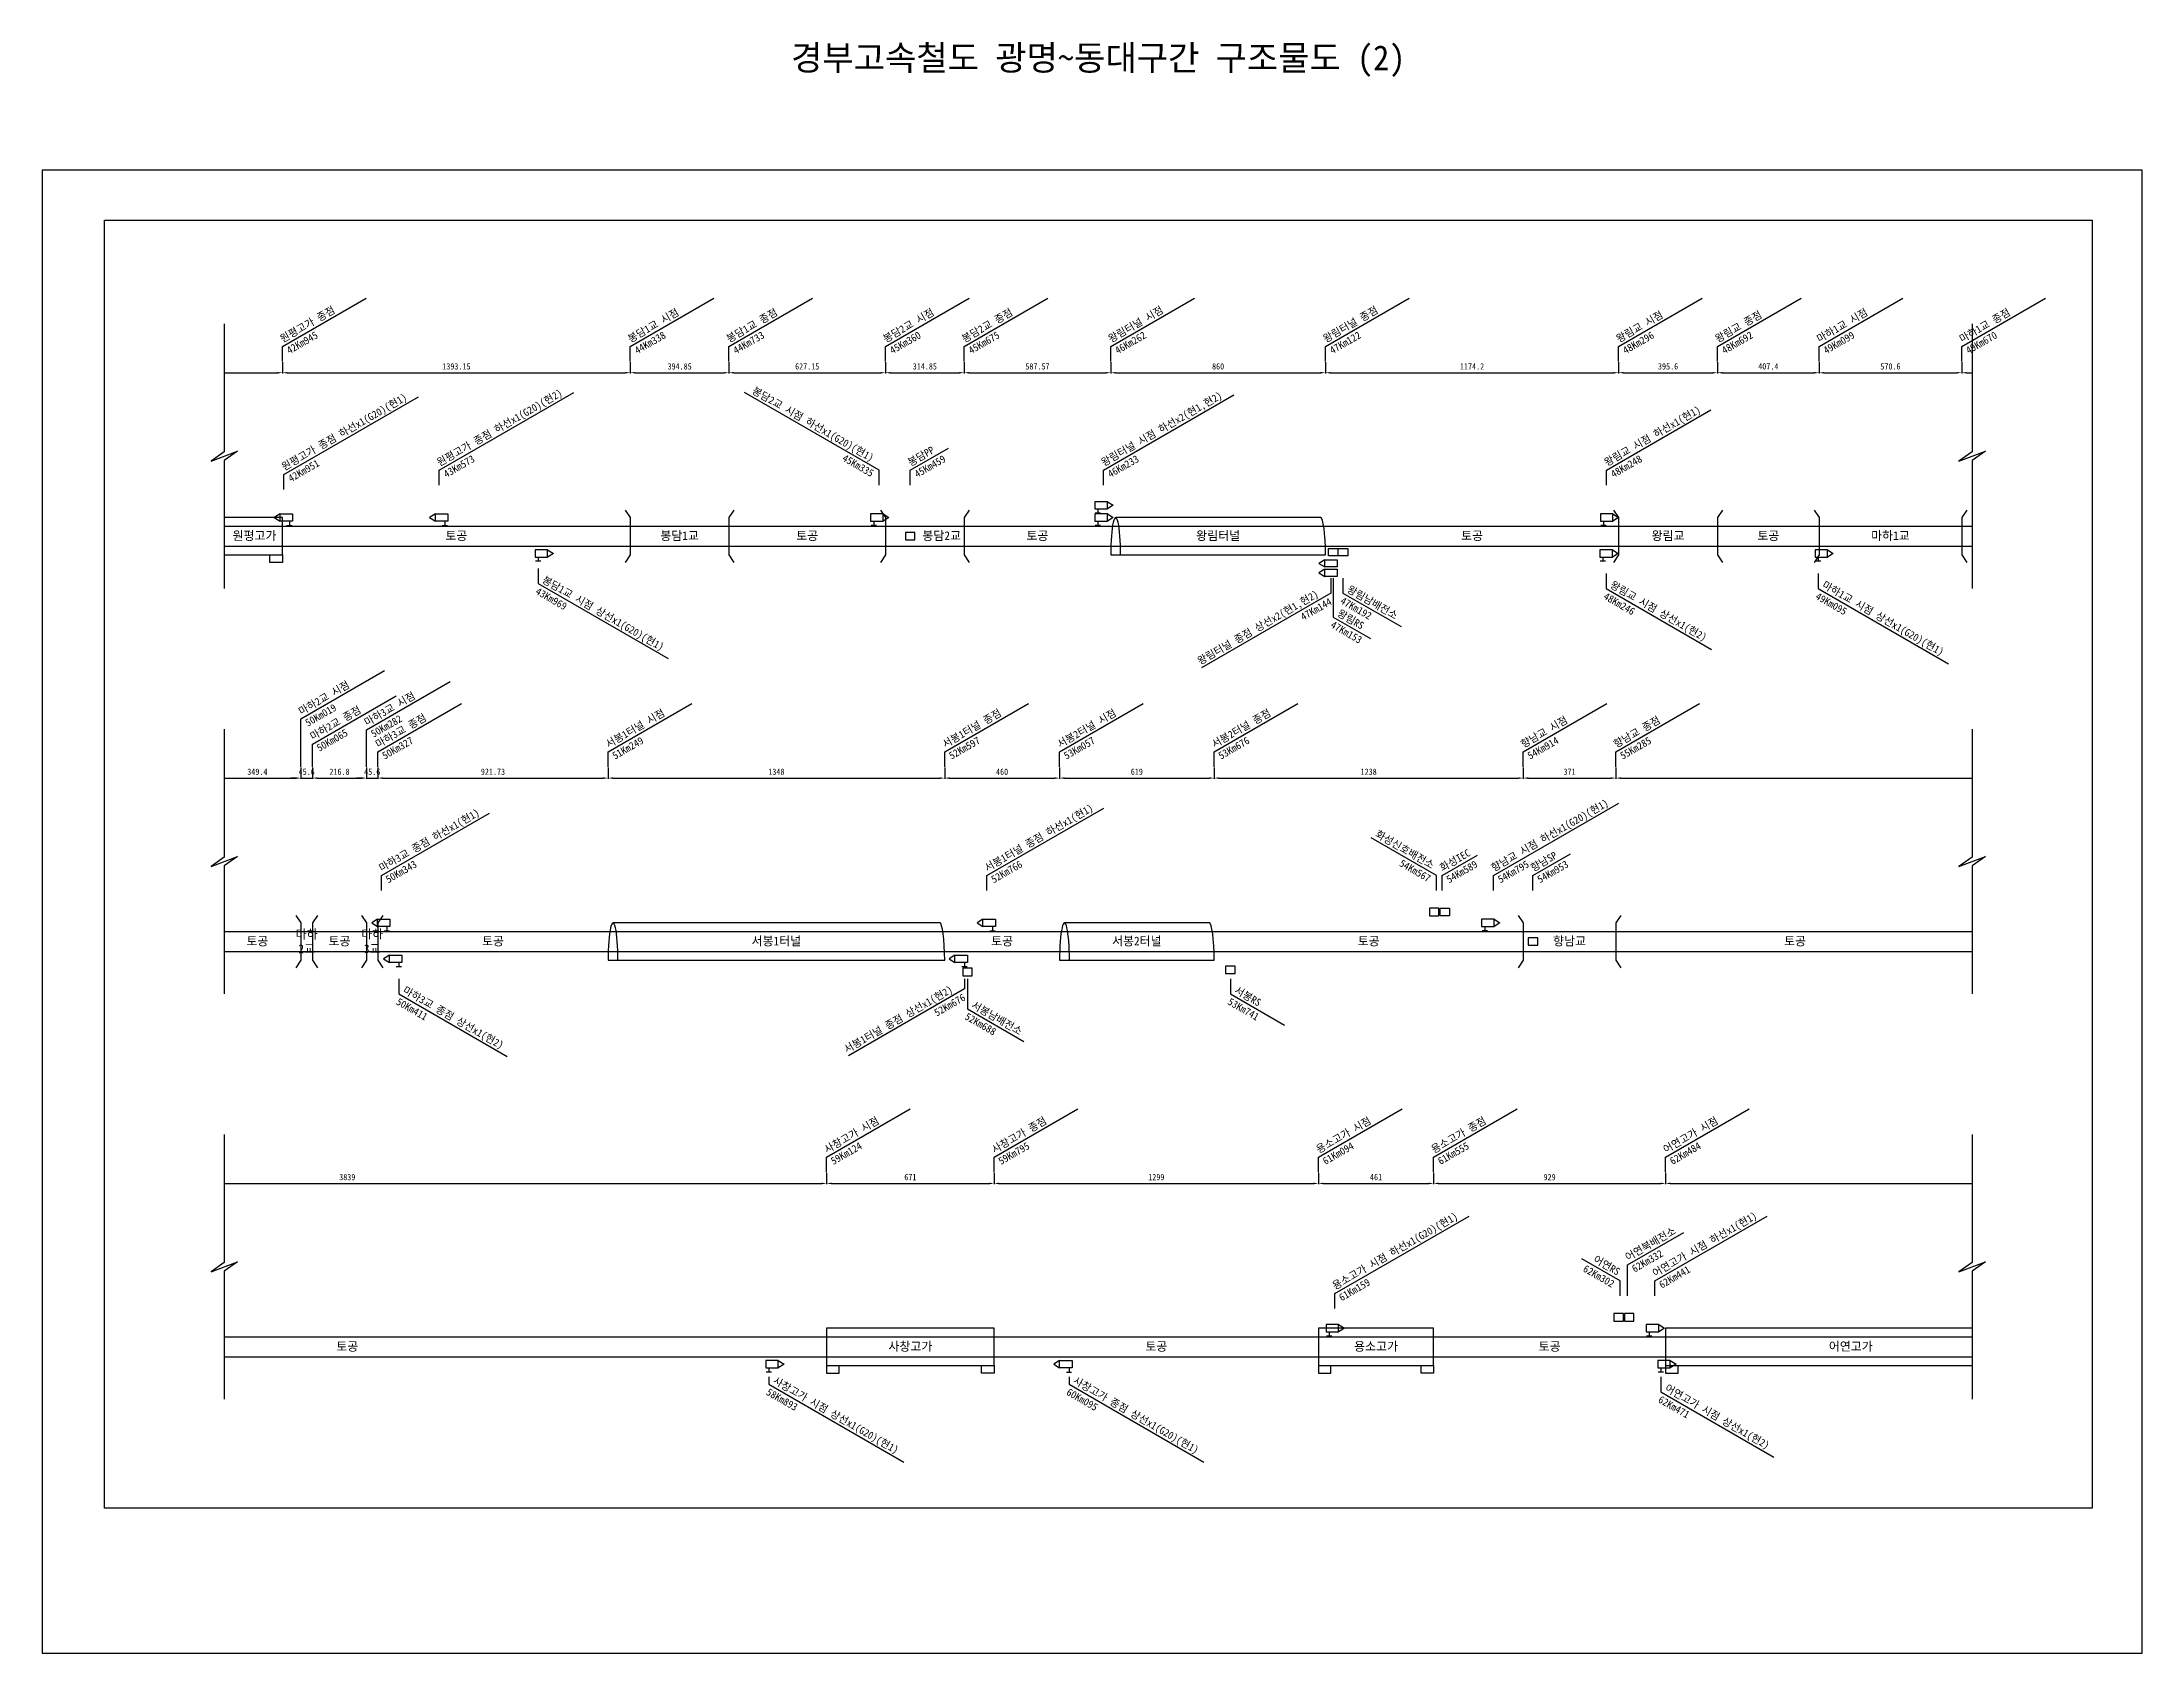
# Model space of a CAD drawing. Header units: millimetres. Extents: x 473 to 79645, y 760 to 13800.
# Drawn here: x 18760 to 19601, y 5994 to 6640 of the extents above; entities outside this region: 4.
import ezdxf
from ezdxf.enums import TextEntityAlignment as Align

# ---------------------------------------------------------------- set-up
doc = ezdxf.new("R2010")
doc.units = ezdxf.units.MM
doc.header["$LTSCALE"] = 10
doc.header["$PDMODE"] = 35
for name, color, linetype in [('TI-RAIL-GUID', 3, 'Continuous'), ('TN-LEAL', 1, 'Continuous'), ('TN-LEAT', 3, 'Continuous'), ('TT-LEAL', 1, 'Continuous'), ('TT-TEXT', 3, 'Continuous'), ('TX-PAPR', 2, 'Continuous'), ('TZ-BASE', 252, 'Continuous'), ('TZ-DIMS', 1, 'Continuous')]:
    doc.layers.add(name, color=color, linetype=linetype)
doc.styles.get("Standard").update_dxf_attribs({"font": 'GulimChe.ttf'})
doc.dimstyles.new('ISO-25', dxfattribs={"dimtxt": 2.5, "dimasz": 2, "dimexe": 0.3, "dimexo": 0.3, "dimgap": 1.25, "dimtad": 1, "dimdec": 0, "dimlunit": 6, "dimtxsty": 'Standard', "dimcen": 1, "dimdle": 0.3, "dimclrd": 1, "dimclre": 1, "dimclrt": 3, "dimaunit": 1, "dimadec": 0, "dimazin": 0, "dimtfac": 1, "dimtdec": 0, "dimtix": 1, "dimtmove": 2, "dimatfit": 3, "dimfxl": 0, "dimtvp": 2, "dimarcsym": 0})

# ---------------------------------------------------------------- blocks, each defined once
blk = doc.blocks.new('*D277')
at = {"layer": 'Defpoints', "color": 0}
for p in [(18855.85, 6511.78), (18995.15, 6511.78), (18995.15, 6507.25)]:
    blk.add_point(p, dxfattribs=at)
at = {"layer": 'TZ-DIMS', "color": 1, "lineweight": -2}
for p, q in [((18855.85, 6511.48), (18855.85, 6506.95)), ((18995.15, 6511.48), (18995.15, 6506.95)), ((18857.85, 6507.25), (18993.15, 6507.25))]:
    blk.add_line(p, q, dxfattribs=at)
at = {"layer": 'TZ-DIMS', "color": 1}
for points in [[(18857.85, 6507.58), (18857.85, 6506.92), (18855.85, 6507.25)], [(18993.15, 6507.58), (18993.15, 6506.92), (18995.15, 6507.25)]]:
    blk.add_solid(points, dxfattribs=at)
at = {"layer": 'TZ-DIMS', "color": 3, "insert": (18925.5, 6509.78), "char_height": 2.5, "attachment_point": 5}
blk.add_mtext('1393.15', dxfattribs=at)
blk = doc.blocks.new('*D278')
at = {"layer": 'Defpoints', "color": 0}
for p in [(18995.15, 6511.78), (19034.65, 6511.78), (19034.65, 6507.25)]:
    blk.add_point(p, dxfattribs=at)
at = {"layer": 'TZ-DIMS', "color": 1, "lineweight": -2}
for p, q in [((18995.15, 6511.48), (18995.15, 6506.95)), ((19034.65, 6511.48), (19034.65, 6506.95)), ((18997.15, 6507.25), (19032.65, 6507.25))]:
    blk.add_line(p, q, dxfattribs=at)
at = {"layer": 'TZ-DIMS', "color": 1}
for points in [[(18997.15, 6507.58), (18997.15, 6506.92), (18995.15, 6507.25)], [(19032.65, 6507.58), (19032.65, 6506.92), (19034.65, 6507.25)]]:
    blk.add_solid(points, dxfattribs=at)
at = {"layer": 'TZ-DIMS', "color": 3, "insert": (19014.9, 6509.78), "char_height": 2.5, "attachment_point": 5}
blk.add_mtext('394.85', dxfattribs=at)
blk = doc.blocks.new('*D279')
at = {"layer": 'Defpoints', "color": 0}
for p in [(19034.65, 6511.78), (19097.35, 6511.78), (19097.35, 6507.25)]:
    blk.add_point(p, dxfattribs=at)
at = {"layer": 'TZ-DIMS', "color": 1, "lineweight": -2}
for p, q in [((19034.65, 6511.48), (19034.65, 6506.95)), ((19097.35, 6511.48), (19097.35, 6506.95)), ((19036.65, 6507.25), (19095.35, 6507.25))]:
    blk.add_line(p, q, dxfattribs=at)
at = {"layer": 'TZ-DIMS', "color": 1}
for points in [[(19036.65, 6507.58), (19036.65, 6506.92), (19034.65, 6507.25)], [(19095.35, 6507.58), (19095.35, 6506.92), (19097.35, 6507.25)]]:
    blk.add_solid(points, dxfattribs=at)
at = {"layer": 'TZ-DIMS', "color": 3, "insert": (19066, 6509.78), "char_height": 2.5, "attachment_point": 5}
blk.add_mtext('627.15', dxfattribs=at)
blk = doc.blocks.new('*D280')
at = {"layer": 'Defpoints', "color": 0}
for p in [(19097.35, 6511.78), (19128.85, 6511.78), (19128.85, 6507.25)]:
    blk.add_point(p, dxfattribs=at)
at = {"layer": 'TZ-DIMS', "color": 1, "lineweight": -2}
for p, q in [((19097.35, 6511.48), (19097.35, 6506.95)), ((19128.85, 6511.48), (19128.85, 6506.95)), ((19099.35, 6507.25), (19126.85, 6507.25))]:
    blk.add_line(p, q, dxfattribs=at)
at = {"layer": 'TZ-DIMS', "color": 1}
for points in [[(19099.35, 6507.58), (19099.35, 6506.92), (19097.35, 6507.25)], [(19126.85, 6507.58), (19126.85, 6506.92), (19128.85, 6507.25)]]:
    blk.add_solid(points, dxfattribs=at)
at = {"layer": 'TZ-DIMS', "color": 3, "insert": (19113.1, 6509.78), "char_height": 2.5, "attachment_point": 5}
blk.add_mtext('314.85', dxfattribs=at)
blk = doc.blocks.new('*D281')
at = {"layer": 'Defpoints', "color": 0}
for p in [(19128.85, 6511.78), (19187.55, 6511.78), (19187.55, 6507.25)]:
    blk.add_point(p, dxfattribs=at)
at = {"layer": 'TZ-DIMS', "color": 1, "lineweight": -2}
for p, q in [((19128.85, 6511.48), (19128.85, 6506.95)), ((19187.55, 6511.48), (19187.55, 6506.95)), ((19130.85, 6507.25), (19185.55, 6507.25))]:
    blk.add_line(p, q, dxfattribs=at)
at = {"layer": 'TZ-DIMS', "color": 1}
for points in [[(19130.85, 6507.58), (19130.85, 6506.92), (19128.85, 6507.25)], [(19185.55, 6507.58), (19185.55, 6506.92), (19187.55, 6507.25)]]:
    blk.add_solid(points, dxfattribs=at)
at = {"layer": 'TZ-DIMS', "color": 3, "insert": (19158.2, 6509.78), "char_height": 2.5, "attachment_point": 5}
blk.add_mtext('587.57', dxfattribs=at)
blk = doc.blocks.new('*D282')
at = {"layer": 'Defpoints', "color": 0}
for p in [(19187.55, 6511.78), (19273.55, 6511.78), (19273.55, 6507.25)]:
    blk.add_point(p, dxfattribs=at)
at = {"layer": 'TZ-DIMS', "color": 1, "lineweight": -2}
for p, q in [((19187.55, 6511.48), (19187.55, 6506.95)), ((19273.55, 6511.48), (19273.55, 6506.95)), ((19189.55, 6507.25), (19271.55, 6507.25))]:
    blk.add_line(p, q, dxfattribs=at)
at = {"layer": 'TZ-DIMS', "color": 1}
for points in [[(19189.55, 6507.58), (19189.55, 6506.92), (19187.55, 6507.25)], [(19271.55, 6507.58), (19271.55, 6506.92), (19273.55, 6507.25)]]:
    blk.add_solid(points, dxfattribs=at)
at = {"layer": 'TZ-DIMS', "color": 3, "insert": (19230.55, 6509.78), "char_height": 2.5, "attachment_point": 5}
blk.add_mtext('860', dxfattribs=at)
blk = doc.blocks.new('*D283')
at = {"layer": 'Defpoints', "color": 0}
for p in [(19273.55, 6511.78), (19390.95, 6511.78), (19390.95, 6507.25)]:
    blk.add_point(p, dxfattribs=at)
at = {"layer": 'TZ-DIMS', "color": 1, "lineweight": -2}
for p, q in [((19273.55, 6511.48), (19273.55, 6506.95)), ((19390.95, 6511.48), (19390.95, 6506.95)), ((19275.55, 6507.25), (19388.95, 6507.25))]:
    blk.add_line(p, q, dxfattribs=at)
at = {"layer": 'TZ-DIMS', "color": 1}
for points in [[(19275.55, 6507.58), (19275.55, 6506.92), (19273.55, 6507.25)], [(19388.95, 6507.58), (19388.95, 6506.92), (19390.95, 6507.25)]]:
    blk.add_solid(points, dxfattribs=at)
at = {"layer": 'TZ-DIMS', "color": 3, "insert": (19332.25, 6509.78), "char_height": 2.5, "attachment_point": 5}
blk.add_mtext('1174.2', dxfattribs=at)
blk = doc.blocks.new('*D284')
at = {"layer": 'Defpoints', "color": 0}
for p in [(19390.95, 6511.78), (19430.55, 6511.78), (19430.55, 6507.25)]:
    blk.add_point(p, dxfattribs=at)
at = {"layer": 'TZ-DIMS', "color": 1, "lineweight": -2}
for p, q in [((19390.95, 6511.48), (19390.95, 6506.95)), ((19430.55, 6511.48), (19430.55, 6506.95)), ((19392.95, 6507.25), (19428.55, 6507.25))]:
    blk.add_line(p, q, dxfattribs=at)
at = {"layer": 'TZ-DIMS', "color": 1}
for points in [[(19392.95, 6507.58), (19392.95, 6506.92), (19390.95, 6507.25)], [(19428.55, 6507.58), (19428.55, 6506.92), (19430.55, 6507.25)]]:
    blk.add_solid(points, dxfattribs=at)
at = {"layer": 'TZ-DIMS', "color": 3, "insert": (19410.75, 6509.78), "char_height": 2.5, "attachment_point": 5}
blk.add_mtext('395.6', dxfattribs=at)
blk = doc.blocks.new('*D285')
at = {"layer": 'Defpoints', "color": 0}
for p in [(19430.55, 6511.78), (19471.25, 6511.78), (19471.25, 6507.25)]:
    blk.add_point(p, dxfattribs=at)
at = {"layer": 'TZ-DIMS', "color": 1, "lineweight": -2}
for p, q in [((19430.55, 6511.48), (19430.55, 6506.95)), ((19471.25, 6511.48), (19471.25, 6506.95)), ((19432.55, 6507.25), (19469.25, 6507.25))]:
    blk.add_line(p, q, dxfattribs=at)
at = {"layer": 'TZ-DIMS', "color": 1}
for points in [[(19432.55, 6507.58), (19432.55, 6506.92), (19430.55, 6507.25)], [(19469.25, 6507.58), (19469.25, 6506.92), (19471.25, 6507.25)]]:
    blk.add_solid(points, dxfattribs=at)
at = {"layer": 'TZ-DIMS', "color": 3, "insert": (19450.9, 6509.78), "char_height": 2.5, "attachment_point": 5}
blk.add_mtext('407.4', dxfattribs=at)
blk = doc.blocks.new('*D286')
at = {"layer": 'Defpoints', "color": 0}
for p in [(19471.25, 6511.78), (19528.35, 6511.78), (19528.35, 6507.25)]:
    blk.add_point(p, dxfattribs=at)
at = {"layer": 'TZ-DIMS', "color": 1, "lineweight": -2}
for p, q in [((19471.25, 6511.48), (19471.25, 6506.95)), ((19528.35, 6511.48), (19528.35, 6506.95)), ((19473.25, 6507.25), (19526.35, 6507.25))]:
    blk.add_line(p, q, dxfattribs=at)
at = {"layer": 'TZ-DIMS', "color": 1}
for points in [[(19473.25, 6507.58), (19473.25, 6506.92), (19471.25, 6507.25)], [(19526.35, 6507.58), (19526.35, 6506.92), (19528.35, 6507.25)]]:
    blk.add_solid(points, dxfattribs=at)
at = {"layer": 'TZ-DIMS', "color": 3, "insert": (19499.8, 6509.78), "char_height": 2.5, "attachment_point": 5}
blk.add_mtext('570.6', dxfattribs=at)
blk = doc.blocks.new('*D287')
at = {"layer": 'Defpoints', "color": 0}
for p in [(18863.25, 6349.39), (18867.85, 6349.39), (18867.85, 6344.86)]:
    blk.add_point(p, dxfattribs=at)
at = {"layer": 'TZ-DIMS', "color": 1, "lineweight": -2}
for p, q in [((18861.25, 6344.86), (18859.25, 6344.86)), ((18863.25, 6349.09), (18863.25, 6344.56)), ((18863.25, 6344.86), (18867.85, 6344.86)), ((18867.85, 6349.09), (18867.85, 6344.56)), ((18869.85, 6344.86), (18871.85, 6344.86))]:
    blk.add_line(p, q, dxfattribs=at)
at = {"layer": 'TZ-DIMS', "color": 1}
for points in [[(18861.25, 6345.2), (18861.25, 6344.53), (18863.25, 6344.86)], [(18869.85, 6345.2), (18869.85, 6344.53), (18867.85, 6344.86)]]:
    blk.add_solid(points, dxfattribs=at)
at = {"layer": 'TZ-DIMS', "color": 3, "insert": (18865.55, 6347.39), "char_height": 2.5, "attachment_point": 5}
blk.add_mtext('45.6', dxfattribs=at)
blk = doc.blocks.new('*D288')
at = {"layer": 'Defpoints', "color": 0}
for p in [(18889.55, 6349.39), (18894.05, 6349.39), (18894.05, 6344.86)]:
    blk.add_point(p, dxfattribs=at)
at = {"layer": 'TZ-DIMS', "color": 1, "lineweight": -2}
for p, q in [((18887.55, 6344.86), (18885.55, 6344.86)), ((18889.55, 6349.09), (18889.55, 6344.56)), ((18889.55, 6344.86), (18894.05, 6344.86)), ((18894.05, 6349.09), (18894.05, 6344.56)), ((18896.05, 6344.86), (18898.05, 6344.86))]:
    blk.add_line(p, q, dxfattribs=at)
at = {"layer": 'TZ-DIMS', "color": 1}
for points in [[(18887.55, 6345.2), (18887.55, 6344.53), (18889.55, 6344.86)], [(18896.05, 6345.2), (18896.05, 6344.53), (18894.05, 6344.86)]]:
    blk.add_solid(points, dxfattribs=at)
at = {"layer": 'TZ-DIMS', "color": 3, "insert": (18891.8, 6347.39), "char_height": 2.5, "attachment_point": 5}
blk.add_mtext('45.6', dxfattribs=at)
blk = doc.blocks.new('*D289')
at = {"layer": 'Defpoints', "color": 0}
for p in [(18867.85, 6349.39), (18889.55, 6349.39), (18889.55, 6344.86)]:
    blk.add_point(p, dxfattribs=at)
at = {"layer": 'TZ-DIMS', "color": 1, "lineweight": -2}
for p, q in [((18867.85, 6349.09), (18867.85, 6344.56)), ((18869.85, 6344.86), (18887.55, 6344.86)), ((18889.55, 6349.09), (18889.55, 6344.56))]:
    blk.add_line(p, q, dxfattribs=at)
at = {"layer": 'TZ-DIMS', "color": 1}
for points in [[(18869.85, 6345.2), (18869.85, 6344.53), (18867.85, 6344.86)], [(18887.55, 6345.2), (18887.55, 6344.53), (18889.55, 6344.86)]]:
    blk.add_solid(points, dxfattribs=at)
at = {"layer": 'TZ-DIMS', "color": 3, "insert": (18878.7, 6347.4), "char_height": 2.5, "attachment_point": 5}
blk.add_mtext('216.8', dxfattribs=at)
blk = doc.blocks.new('*D290')
at = {"layer": 'Defpoints', "color": 0}
for p in [(18894.05, 6349.39), (18986.25, 6349.39), (18986.25, 6344.86)]:
    blk.add_point(p, dxfattribs=at)
at = {"layer": 'TZ-DIMS', "color": 1, "lineweight": -2}
for p, q in [((18894.05, 6349.09), (18894.05, 6344.56)), ((18896.05, 6344.86), (18984.25, 6344.86)), ((18986.25, 6349.09), (18986.25, 6344.56))]:
    blk.add_line(p, q, dxfattribs=at)
at = {"layer": 'TZ-DIMS', "color": 1}
for points in [[(18896.05, 6345.2), (18896.05, 6344.53), (18894.05, 6344.86)], [(18984.25, 6345.2), (18984.25, 6344.53), (18986.25, 6344.86)]]:
    blk.add_solid(points, dxfattribs=at)
at = {"layer": 'TZ-DIMS', "color": 3, "insert": (18940.15, 6347.4), "char_height": 2.5, "attachment_point": 5}
blk.add_mtext('921.73', dxfattribs=at)
blk = doc.blocks.new('*D291')
at = {"layer": 'Defpoints', "color": 0}
for p in [(18986.25, 6349.39), (19121.05, 6349.39), (19121.05, 6344.86)]:
    blk.add_point(p, dxfattribs=at)
at = {"layer": 'TZ-DIMS', "color": 1, "lineweight": -2}
for p, q in [((18986.25, 6349.09), (18986.25, 6344.56)), ((18988.25, 6344.86), (19119.05, 6344.86)), ((19121.05, 6349.09), (19121.05, 6344.56))]:
    blk.add_line(p, q, dxfattribs=at)
at = {"layer": 'TZ-DIMS', "color": 1}
for points in [[(18988.25, 6345.2), (18988.25, 6344.53), (18986.25, 6344.86)], [(19119.05, 6345.2), (19119.05, 6344.53), (19121.05, 6344.86)]]:
    blk.add_solid(points, dxfattribs=at)
at = {"layer": 'TZ-DIMS', "color": 3, "insert": (19053.65, 6347.4), "char_height": 2.5, "attachment_point": 5}
blk.add_mtext('1348', dxfattribs=at)
blk = doc.blocks.new('*D292')
at = {"layer": 'Defpoints', "color": 0}
for p in [(19121.05, 6349.39), (19167.05, 6349.39), (19167.05, 6344.86)]:
    blk.add_point(p, dxfattribs=at)
at = {"layer": 'TZ-DIMS', "color": 1, "lineweight": -2}
for p, q in [((19121.05, 6349.09), (19121.05, 6344.56)), ((19123.05, 6344.86), (19165.05, 6344.86)), ((19167.05, 6349.09), (19167.05, 6344.56))]:
    blk.add_line(p, q, dxfattribs=at)
at = {"layer": 'TZ-DIMS', "color": 1}
for points in [[(19123.05, 6345.2), (19123.05, 6344.53), (19121.05, 6344.86)], [(19165.05, 6345.2), (19165.05, 6344.53), (19167.05, 6344.86)]]:
    blk.add_solid(points, dxfattribs=at)
at = {"layer": 'TZ-DIMS', "color": 3, "insert": (19144.05, 6347.39), "char_height": 2.5, "attachment_point": 5}
blk.add_mtext('460', dxfattribs=at)
blk = doc.blocks.new('*D293')
at = {"layer": 'Defpoints', "color": 0}
for p in [(19167.05, 6349.39), (19228.95, 6349.39), (19228.95, 6344.86)]:
    blk.add_point(p, dxfattribs=at)
at = {"layer": 'TZ-DIMS', "color": 1, "lineweight": -2}
for p, q in [((19167.05, 6349.09), (19167.05, 6344.56)), ((19169.05, 6344.86), (19226.95, 6344.86)), ((19228.95, 6349.09), (19228.95, 6344.56))]:
    blk.add_line(p, q, dxfattribs=at)
at = {"layer": 'TZ-DIMS', "color": 1}
for points in [[(19169.05, 6345.2), (19169.05, 6344.53), (19167.05, 6344.86)], [(19226.95, 6345.2), (19226.95, 6344.53), (19228.95, 6344.86)]]:
    blk.add_solid(points, dxfattribs=at)
at = {"layer": 'TZ-DIMS', "color": 3, "insert": (19198, 6347.4), "char_height": 2.5, "attachment_point": 5}
blk.add_mtext('619', dxfattribs=at)
blk = doc.blocks.new('*D294')
at = {"layer": 'Defpoints', "color": 0}
for p in [(19228.95, 6349.39), (19352.75, 6349.39), (19352.75, 6344.86)]:
    blk.add_point(p, dxfattribs=at)
at = {"layer": 'TZ-DIMS', "color": 1, "lineweight": -2}
for p, q in [((19228.95, 6349.09), (19228.95, 6344.56)), ((19230.95, 6344.86), (19350.75, 6344.86)), ((19352.75, 6349.09), (19352.75, 6344.56))]:
    blk.add_line(p, q, dxfattribs=at)
at = {"layer": 'TZ-DIMS', "color": 1}
for points in [[(19230.95, 6345.2), (19230.95, 6344.53), (19228.95, 6344.86)], [(19350.75, 6345.2), (19350.75, 6344.53), (19352.75, 6344.86)]]:
    blk.add_solid(points, dxfattribs=at)
at = {"layer": 'TZ-DIMS', "color": 3, "insert": (19290.85, 6347.4), "char_height": 2.5, "attachment_point": 5}
blk.add_mtext('1238', dxfattribs=at)
blk = doc.blocks.new('*D295')
at = {"layer": 'Defpoints', "color": 0}
for p in [(19352.75, 6349.39), (19389.85, 6349.39), (19389.85, 6344.86)]:
    blk.add_point(p, dxfattribs=at)
at = {"layer": 'TZ-DIMS', "color": 1, "lineweight": -2}
for p, q in [((19352.75, 6349.09), (19352.75, 6344.56)), ((19354.75, 6344.86), (19387.85, 6344.86)), ((19389.85, 6349.09), (19389.85, 6344.56))]:
    blk.add_line(p, q, dxfattribs=at)
at = {"layer": 'TZ-DIMS', "color": 1}
for points in [[(19354.75, 6345.2), (19354.75, 6344.53), (19352.75, 6344.86)], [(19387.85, 6345.2), (19387.85, 6344.53), (19389.85, 6344.86)]]:
    blk.add_solid(points, dxfattribs=at)
at = {"layer": 'TZ-DIMS', "color": 3, "insert": (19371.3, 6347.4), "char_height": 2.5, "attachment_point": 5}
blk.add_mtext('371', dxfattribs=at)
blk = doc.blocks.new('*D296')
at = {"layer": 'Defpoints', "color": 0}
for p in [(19073.75, 6187), (19140.85, 6187), (19140.85, 6182.47)]:
    blk.add_point(p, dxfattribs=at)
at = {"layer": 'TZ-DIMS', "color": 1, "lineweight": -2}
for p, q in [((19073.75, 6186.7), (19073.75, 6182.17)), ((19075.75, 6182.47), (19138.85, 6182.47)), ((19140.85, 6186.7), (19140.85, 6182.17))]:
    blk.add_line(p, q, dxfattribs=at)
at = {"layer": 'TZ-DIMS', "color": 1}
for points in [[(19075.75, 6182.81), (19075.75, 6182.14), (19073.75, 6182.47)], [(19138.85, 6182.81), (19138.85, 6182.14), (19140.85, 6182.47)]]:
    blk.add_solid(points, dxfattribs=at)
at = {"layer": 'TZ-DIMS', "color": 3, "insert": (19107.3, 6185.01), "char_height": 2.5, "attachment_point": 5}
blk.add_mtext('671', dxfattribs=at)
blk = doc.blocks.new('*D297')
at = {"layer": 'Defpoints', "color": 0}
for p in [(19140.85, 6187), (19270.75, 6187), (19270.75, 6182.47)]:
    blk.add_point(p, dxfattribs=at)
at = {"layer": 'TZ-DIMS', "color": 1, "lineweight": -2}
for p, q in [((19140.85, 6186.7), (19140.85, 6182.17)), ((19142.85, 6182.47), (19268.75, 6182.47)), ((19270.75, 6186.7), (19270.75, 6182.17))]:
    blk.add_line(p, q, dxfattribs=at)
at = {"layer": 'TZ-DIMS', "color": 1}
for points in [[(19142.85, 6182.81), (19142.85, 6182.14), (19140.85, 6182.47)], [(19268.75, 6182.81), (19268.75, 6182.14), (19270.75, 6182.47)]]:
    blk.add_solid(points, dxfattribs=at)
at = {"layer": 'TZ-DIMS', "color": 3, "insert": (19205.8, 6185.01), "char_height": 2.5, "attachment_point": 5}
blk.add_mtext('1299', dxfattribs=at)
blk = doc.blocks.new('*D298')
at = {"layer": 'Defpoints', "color": 0}
for p in [(19270.75, 6187), (19316.85, 6187), (19316.85, 6182.47)]:
    blk.add_point(p, dxfattribs=at)
at = {"layer": 'TZ-DIMS', "color": 1, "lineweight": -2}
for p, q in [((19270.75, 6186.7), (19270.75, 6182.17)), ((19272.75, 6182.47), (19314.85, 6182.47)), ((19316.85, 6186.7), (19316.85, 6182.17))]:
    blk.add_line(p, q, dxfattribs=at)
at = {"layer": 'TZ-DIMS', "color": 1}
for points in [[(19272.75, 6182.81), (19272.75, 6182.14), (19270.75, 6182.47)], [(19314.85, 6182.81), (19314.85, 6182.14), (19316.85, 6182.47)]]:
    blk.add_solid(points, dxfattribs=at)
at = {"layer": 'TZ-DIMS', "color": 3, "insert": (19293.8, 6185.01), "char_height": 2.5, "attachment_point": 5}
blk.add_mtext('461', dxfattribs=at)
blk = doc.blocks.new('*D299')
at = {"layer": 'Defpoints', "color": 0}
for p in [(19316.85, 6187), (19409.75, 6187), (19409.75, 6182.47)]:
    blk.add_point(p, dxfattribs=at)
at = {"layer": 'TZ-DIMS', "color": 1, "lineweight": -2}
for p, q in [((19316.85, 6186.7), (19316.85, 6182.17)), ((19318.85, 6182.47), (19407.75, 6182.47)), ((19409.75, 6186.7), (19409.75, 6182.17))]:
    blk.add_line(p, q, dxfattribs=at)
at = {"layer": 'TZ-DIMS', "color": 1}
for points in [[(19318.85, 6182.81), (19318.85, 6182.14), (19316.85, 6182.47)], [(19407.75, 6182.81), (19407.75, 6182.14), (19409.75, 6182.47)]]:
    blk.add_solid(points, dxfattribs=at)
at = {"layer": 'TZ-DIMS', "color": 3, "insert": (19363.3, 6185), "char_height": 2.5, "attachment_point": 5}
blk.add_mtext('929', dxfattribs=at)

msp = doc.modelspace()

# ---------------------------------------------------------------- linework, layer by layer
at = {"layer": 'TI-RAIL-GUID', "flags": 128}
for points in [[(18854.89, 6450.69), (18852.58, 6449.26), (18854.89, 6447.84)], [(18917.09, 6450.69), (18914.78, 6449.26), (18917.09, 6447.84)], [(19096.4, 6450.69), (19098.71, 6449.26), (19096.4, 6447.84)], [(19186.2, 6455.56), (19188.51, 6454.14), (19186.2, 6452.72)], [(19186.2, 6450.69), (19188.51, 6449.26), (19186.2, 6447.84)], [(19388.65, 6450.69), (19390.96, 6449.26), (19388.65, 6447.84)], [(19105.35, 6440.28), (19109.14, 6440.28), (19109.14, 6443.28), (19105.35, 6443.28), (19105.35, 6440.28)], [(18962.02, 6436.28), (18964.33, 6434.86), (18962.02, 6433.43)], [(19274.75, 6436.86), (19278.54, 6436.86), (19278.54, 6433.86), (19274.75, 6433.86), (19274.75, 6436.86)], [(19278.65, 6436.86), (19282.44, 6436.86), (19282.44, 6433.86), (19278.65, 6433.86), (19278.65, 6436.86)], [(19388.45, 6436.28), (19390.76, 6434.86), (19388.45, 6433.43)], [(19474.62, 6436.28), (19476.93, 6434.86), (19474.62, 6433.43)], [(19273.24, 6432.3), (19270.93, 6430.88), (19273.24, 6429.46)], [(19273.24, 6428.53), (19270.93, 6427.11), (19273.24, 6425.68)], [(19315.18, 6289.73), (19318.98, 6289.73), (19318.98, 6292.73), (19315.18, 6292.73), (19315.18, 6289.73)], [(19323.21, 6289.73), (19319.42, 6289.73), (19319.42, 6292.73), (19323.21, 6292.73), (19323.21, 6289.73)], [(18893.89, 6288.3), (18891.58, 6286.88), (18893.89, 6285.45)], [(19136.39, 6288.3), (19134.08, 6286.88), (19136.39, 6285.45)], [(19341.1, 6288.3), (19343.41, 6286.88), (19341.1, 6285.45)], [(18898.67, 6273.89), (18896.36, 6272.47), (18898.67, 6271.05)], [(19125.17, 6273.89), (19122.86, 6272.47), (19125.17, 6271.05)], [(19354.75, 6277.89), (19358.54, 6277.89), (19358.54, 6280.89), (19354.75, 6280.89), (19354.75, 6277.89)], [(19128.29, 6265.7), (19132.08, 6265.7), (19132.08, 6268.7), (19128.29, 6268.7), (19128.29, 6265.7)], [(19233.55, 6266.57), (19237.34, 6266.57), (19237.34, 6269.57), (19233.55, 6269.57), (19233.55, 6266.57)], [(19278.8, 6125.91), (19281.11, 6124.49), (19278.8, 6123.07)], [(19389.08, 6127.35), (19392.87, 6127.35), (19392.87, 6130.35), (19389.08, 6130.35), (19389.08, 6127.35)], [(19393.25, 6127.35), (19397.05, 6127.35), (19397.05, 6130.35), (19393.25, 6130.35), (19393.25, 6127.35)], [(19407, 6125.91), (19409.31, 6124.49), (19407, 6123.07)], [(19054.42, 6111.51), (19056.73, 6110.08), (19054.42, 6108.66)], [(19167.07, 6111.51), (19164.76, 6110.08), (19167.07, 6108.66)], [(19411.62, 6111.51), (19413.93, 6110.08), (19411.62, 6108.66)]]:
    msp.add_lwpolyline(points, dxfattribs=at)
for points in [[(18854.89, 6450.69), (18859.9, 6450.69), (18859.9, 6447.84), (18854.89, 6447.84)], [(18917.09, 6450.69), (18922.1, 6450.69), (18922.1, 6447.84), (18917.09, 6447.84)], [(19096.4, 6450.69), (19091.39, 6450.69), (19091.39, 6447.84), (19096.4, 6447.84)], [(19186.2, 6455.56), (19181.19, 6455.56), (19181.19, 6452.72), (19186.2, 6452.72)], [(19186.2, 6450.69), (19181.19, 6450.69), (19181.19, 6447.84), (19186.2, 6447.84)], [(19388.65, 6450.69), (19383.64, 6450.69), (19383.64, 6447.84), (19388.65, 6447.84)], [(18962.02, 6436.28), (18957.01, 6436.28), (18957.01, 6433.43), (18962.02, 6433.43)], [(19388.45, 6436.28), (19383.44, 6436.28), (19383.44, 6433.43), (19388.45, 6433.43)], [(19474.62, 6436.28), (19469.61, 6436.28), (19469.61, 6433.43), (19474.62, 6433.43)], [(19273.24, 6432.3), (19278.25, 6432.3), (19278.25, 6429.46), (19273.24, 6429.46)], [(19273.24, 6428.53), (19278.25, 6428.53), (19278.25, 6425.68), (19273.24, 6425.68)], [(18893.89, 6288.3), (18898.9, 6288.3), (18898.9, 6285.45), (18893.89, 6285.45)], [(19136.39, 6288.3), (19141.4, 6288.3), (19141.4, 6285.45), (19136.39, 6285.45)], [(19341.1, 6288.3), (19336.09, 6288.3), (19336.09, 6285.45), (19341.1, 6285.45)], [(18898.67, 6273.89), (18903.68, 6273.89), (18903.68, 6271.05), (18898.67, 6271.05)], [(19125.17, 6273.89), (19130.18, 6273.89), (19130.18, 6271.05), (19125.17, 6271.05)], [(19278.8, 6125.91), (19273.79, 6125.91), (19273.79, 6123.07), (19278.8, 6123.07)], [(19407, 6125.91), (19401.99, 6125.91), (19401.99, 6123.07), (19407, 6123.07)], [(19054.42, 6111.51), (19049.41, 6111.51), (19049.41, 6108.66), (19054.42, 6108.66)], [(19167.07, 6111.51), (19172.08, 6111.51), (19172.08, 6108.66), (19167.07, 6108.66)], [(19411.62, 6111.51), (19406.61, 6111.51), (19406.61, 6108.66), (19411.62, 6108.66)]]:
    msp.add_lwpolyline(points, close=True, dxfattribs=at)
at = {"layer": 'TN-LEAL'}
for points in [[(79619.58, 13778.8), (79619.58, 13784.8), (79645.31, 13799.65)], [(18855.85, 6511.78), (18855.85, 6517.78), (18889.36, 6537.12)], [(18995.15, 6511.78), (18995.15, 6517.78), (19028.66, 6537.12)], [(19034.65, 6511.78), (19034.65, 6517.78), (19068.16, 6537.12)], [(19097.35, 6511.78), (19097.35, 6517.78), (19130.86, 6537.12)], [(19128.85, 6511.78), (19128.85, 6517.78), (19162.36, 6537.12)], [(19187.55, 6511.78), (19187.55, 6517.78), (19221.06, 6537.12)], [(19273.55, 6511.78), (19273.55, 6517.78), (19307.06, 6537.12)], [(19390.95, 6511.78), (19390.95, 6517.78), (19424.46, 6537.12)], [(19430.55, 6511.78), (19430.55, 6517.78), (19464.06, 6537.12)], [(19471.25, 6511.78), (19471.25, 6517.78), (19504.76, 6537.12)], [(19528.35, 6511.78), (19528.35, 6517.78), (19561.86, 6537.12)], [(18856.45, 6460.48), (18856.45, 6466.48), (18910.38, 6497.62)], [(18918.65, 6462.23), (18918.65, 6468.23), (18972.58, 6499.37)], [(19094.85, 6462.23), (19094.85, 6468.23), (19040.91, 6499.37)], [(19184.65, 6462.23), (19184.65, 6468.23), (19236.88, 6498.38)], [(19386.15, 6462.23), (19386.15, 6468.23), (19427.9, 6492.33)], [(19107.25, 6462.23), (19107.25, 6468.23), (19122.55, 6477.07)], [(18958.25, 6428.78), (18958.25, 6422.78), (19010.3, 6392.73)], [(19385.95, 6426.78), (19385.95, 6420.78), (19428.1, 6396.44)], [(19470.85, 6426.78), (19470.85, 6420.78), (19523.06, 6390.63)], [(19275.75, 6425), (19275.75, 6419), (19223.9, 6389.07)], [(19276.65, 6425), (19276.65, 6409.38), (19291.54, 6400.79)], [(19280.55, 6425), (19280.55, 6419), (19303.86, 6405.54)], [(18863.25, 6349.39), (18863.25, 6368.57), (18896.76, 6387.91)], [(18889.55, 6349.39), (18889.55, 6364.15), (18923.06, 6383.5)], [(18867.85, 6349.39), (18867.85, 6358.51), (18901.36, 6377.85)], [(18894.05, 6349.39), (18894.05, 6355.39), (18927.56, 6374.74)], [(18986.25, 6349.39), (18986.25, 6355.39), (19019.76, 6374.74)], [(19121.05, 6349.39), (19121.05, 6355.39), (19154.56, 6374.74)], [(19167.05, 6349.39), (19167.05, 6355.39), (19200.56, 6374.74)], [(19228.95, 6349.39), (19228.95, 6355.39), (19262.46, 6374.74)], [(19352.75, 6349.39), (19352.75, 6355.39), (19386.26, 6374.74)], [(19389.85, 6349.39), (19389.85, 6355.39), (19423.36, 6374.74)], [(19137.95, 6299.84), (19137.95, 6305.84), (19184.72, 6332.85)], [(19340.85, 6299.84), (19340.85, 6305.84), (19391.06, 6334.83)], [(18895.45, 6299.84), (18895.45, 6305.84), (18938.78, 6330.86)], [(19318.05, 6299.84), (19318.05, 6305.84), (19291.9, 6320.94)], [(19320.25, 6299.84), (19320.25, 6305.84), (19334.38, 6314)], [(19356.65, 6299.84), (19356.65, 6305.84), (19371.63, 6314.49)], [(18902.45, 6264.39), (18902.45, 6258.39), (18945.82, 6233.35)], [(19128.95, 6264.39), (19128.95, 6260.42), (19082.55, 6233.63)], [(19130.15, 6264.39), (19130.15, 6252.45), (19152.74, 6239.4)], [(19235.45, 6264.39), (19235.45, 6258.39), (19257.1, 6245.89)], [(19073.75, 6187), (19073.75, 6193), (19107.26, 6212.35)], [(19140.85, 6187), (19140.85, 6193), (19174.36, 6212.35)], [(19270.75, 6187), (19270.75, 6193), (19304.26, 6212.35)], [(19316.85, 6187), (19316.85, 6193), (19350.36, 6212.35)], [(19409.75, 6187), (19409.75, 6193), (19443.26, 6212.35)], [(19277.25, 6132.36), (19277.25, 6138.36), (19331.03, 6169.42)], [(19405.45, 6137.46), (19405.45, 6143.46), (19450.44, 6169.43)], [(19394.55, 6137.46), (19394.55, 6149.88), (19417.03, 6162.87)], [(19391.55, 6137.46), (19391.55, 6143.46), (19376.25, 6152.29)], [(19050.65, 6105), (19050.65, 6102), (19104.7, 6070.8)], [(19170.85, 6105), (19170.85, 6102), (19224.9, 6070.8)], [(19407.85, 6105), (19407.85, 6099), (19453.11, 6072.87)]]:
    msp.add_lwpolyline(points, dxfattribs=at)
at = {"layer": 'TT-LEAL', "flags": 128}
for points in [[(18832.55, 6526.79), (18832.55, 6475.54), (18827.24, 6471.81), (18837.85, 6475.81), (18832.55, 6472.08), (18832.55, 6420.83)], [(19532.55, 6526.79), (19532.55, 6475.54), (19527.24, 6471.81), (19537.85, 6475.81), (19532.55, 6472.08), (19532.55, 6420.83)], [(18832.55, 6364.4), (18832.55, 6313.15), (18827.24, 6309.42), (18837.85, 6313.42), (18832.55, 6309.69), (18832.55, 6258.44)], [(19532.55, 6364.4), (19532.55, 6313.15), (19527.24, 6309.42), (19537.85, 6313.42), (19532.55, 6309.69), (19532.55, 6258.44)], [(18832.55, 6202.02), (18832.55, 6150.77), (18827.24, 6147.04), (18837.85, 6151.04), (18832.55, 6147.3), (18832.55, 6096.05)], [(19532.55, 6202.02), (19532.55, 6150.77), (19527.24, 6147.04), (19537.85, 6151.04), (19532.55, 6147.3), (19532.55, 6096.05)]]:
    msp.add_lwpolyline(points, dxfattribs=at)
at = {"layer": 'TT-TEXT', "flags": 128}
for points in [[(19183.48, 6450.99), (19181.37, 6450.99)], [(19182.43, 6452.72), (19182.43, 6450.99)], [(18857.61, 6446.11), (18859.72, 6446.11)], [(18858.67, 6447.84), (18858.67, 6446.11)], [(18919.81, 6446.11), (18921.92, 6446.11)], [(18920.87, 6447.84), (18920.87, 6446.11)], [(19093.68, 6446.11), (19091.57, 6446.11)], [(19092.63, 6447.84), (19092.63, 6446.11)], [(19183.48, 6446.11), (19181.37, 6446.11)], [(19182.43, 6447.84), (19182.43, 6446.11)], [(19385.93, 6446.11), (19383.82, 6446.11)], [(19384.88, 6447.84), (19384.88, 6446.11)], [(18959.3, 6431.7), (18957.19, 6431.7)], [(18958.25, 6433.43), (18958.25, 6431.7)], [(19385.73, 6431.7), (19383.62, 6431.7)], [(19384.68, 6433.43), (19384.68, 6431.7)], [(19471.9, 6431.7), (19469.79, 6431.7)], [(19470.85, 6433.43), (19470.85, 6431.7)], [(18896.61, 6283.72), (18898.72, 6283.72)], [(18897.67, 6285.45), (18897.67, 6283.72)], [(19139.11, 6283.72), (19141.22, 6283.72)], [(19140.17, 6285.45), (19140.17, 6283.72)], [(19338.38, 6283.72), (19336.27, 6283.72)], [(19337.33, 6285.45), (19337.33, 6283.72)], [(18901.39, 6269.32), (18903.5, 6269.32)], [(18902.45, 6271.05), (18902.45, 6269.32)], [(19127.89, 6269.32), (19130, 6269.32)], [(19128.95, 6271.05), (19128.95, 6269.32)], [(19275.03, 6123.07), (19275.03, 6121.34)], [(19403.23, 6123.07), (19403.23, 6121.34)], [(19276.08, 6121.34), (19273.97, 6121.34)], [(19404.28, 6121.34), (19402.17, 6121.34)], [(19051.7, 6106.93), (19049.59, 6106.93)], [(19050.65, 6108.66), (19050.65, 6106.93)], [(19169.79, 6106.93), (19171.9, 6106.93)], [(19170.85, 6108.66), (19170.85, 6106.93)], [(19408.9, 6106.93), (19406.79, 6106.93)], [(19407.85, 6108.66), (19407.85, 6106.93)]]:
    msp.add_lwpolyline(points, dxfattribs=at)
at = {"layer": 'TX-PAPR'}
for points in [[(18759.55, 5994.36), (19600.55, 5994.36), (19600.55, 6588.36), (18759.55, 6588.36)], [(18784.55, 6568.36), (19580.55, 6568.36), (19580.55, 6052.36), (18784.55, 6052.36)]]:
    msp.add_lwpolyline(points, close=True, dxfattribs=at)
at = {"layer": 'TZ-BASE'}
for points in [[(18993.14, 6452.26), (18995.15, 6449.28), (18995.15, 6434.28), (18993.14, 6431.29)], [(19036.65, 6452.26), (19034.65, 6449.28), (19034.65, 6434.28), (19036.65, 6431.29)], [(19095.34, 6452.26), (19097.35, 6449.28), (19097.35, 6434.28), (19095.34, 6431.29)], [(19130.85, 6452.26), (19128.85, 6449.28), (19128.85, 6434.28), (19130.85, 6431.29)], [(19388.94, 6452.26), (19390.95, 6449.28), (19390.95, 6434.28), (19388.94, 6431.29)], [(19432.55, 6452.26), (19430.55, 6449.28), (19430.55, 6434.28), (19432.55, 6431.29)], [(19469.24, 6452.26), (19471.25, 6449.28), (19471.25, 6434.28), (19469.24, 6431.29)], [(19530.35, 6452.26), (19528.35, 6449.28), (19528.35, 6434.28), (19530.35, 6431.29)], [(18832.55, 6434.28), (18855.85, 6434.28), (18855.85, 6449.28), (18832.55, 6449.28)], [(18832.55, 6445.78), (19532.55, 6445.78)], [(19271.57, 6449.28), (19189.53, 6449.28)], [(18832.55, 6437.78), (19532.55, 6437.78)], [(18855.85, 6434.28), (18855.85, 6431.28), (18850.85, 6431.28), (18850.85, 6434.28)], [(18855.85, 6434.28), (18855.85, 6431.28), (18850.85, 6431.28), (18850.85, 6434.28)], [(19187.55, 6434.28), (19273.55, 6434.28)], [(18832.55, 6283.39), (19532.55, 6283.39)], [(18861.24, 6289.88), (18863.25, 6286.89), (18863.25, 6271.89), (18861.24, 6268.91)], [(18869.85, 6289.88), (18867.85, 6286.89), (18867.85, 6271.89), (18869.85, 6268.91)], [(18887.54, 6289.88), (18889.55, 6286.89), (18889.55, 6271.89), (18887.54, 6268.91)], [(18896.05, 6289.88), (18894.05, 6286.89), (18894.05, 6271.89), (18896.05, 6268.91)], [(19119.07, 6286.89), (18988.23, 6286.89)], [(19226.97, 6286.89), (19169.03, 6286.89)], [(19350.74, 6289.88), (19352.75, 6286.89), (19352.75, 6271.89), (19350.74, 6268.91)], [(19391.85, 6289.88), (19389.85, 6286.89), (19389.85, 6271.89), (19391.85, 6268.91)], [(18832.55, 6275.39), (19532.55, 6275.39)], [(18986.25, 6271.89), (19121.05, 6271.89)], [(19167.05, 6271.89), (19228.95, 6271.89)], [(19532.55, 6124.5), (19409.75, 6124.5), (19409.75, 6109.5), (19532.55, 6109.5)], [(18832.55, 6121), (19532.55, 6121)], [(18832.55, 6113), (19532.55, 6113)], [(19073.75, 6109.5), (19073.75, 6106.5), (19078.75, 6106.5), (19078.75, 6109.5)], [(19140.85, 6109.5), (19140.85, 6106.5), (19135.85, 6106.5), (19135.85, 6109.5)], [(19140.85, 6109.5), (19140.85, 6106.5), (19135.85, 6106.5), (19135.85, 6109.5)], [(19270.75, 6109.5), (19270.75, 6106.5), (19275.75, 6106.5), (19275.75, 6109.5)], [(19316.85, 6109.5), (19316.85, 6106.5), (19311.85, 6106.5), (19311.85, 6109.5)], [(19316.85, 6109.5), (19316.85, 6106.5), (19311.85, 6106.5), (19311.85, 6109.5)], [(19409.75, 6109.5), (19409.75, 6106.5), (19414.75, 6106.5), (19414.75, 6109.5)]]:
    msp.add_lwpolyline(points, dxfattribs=at)
for points in [[(19073.75, 6109.5), (19140.85, 6109.5), (19140.85, 6124.5), (19073.75, 6124.5)], [(19270.75, 6109.5), (19316.85, 6109.5), (19316.85, 6124.5), (19270.75, 6124.5)]]:
    msp.add_lwpolyline(points, close=True, dxfattribs=at)
for centre, major_axis, start_param, end_param in [((19189.53, 6434.28), (0, -15), 1.570796, 4.712389), ((19271.57, 6434.28), (0, 15), -1.570796, 0), ((18988.23, 6271.89), (0, -15), 1.570796, 4.712389), ((19119.07, 6271.89), (0, 15), -1.570796, 0), ((19169.03, 6271.89), (0, -15), 1.570796, 4.712389), ((19226.97, 6271.89), (0, 15), -1.570796, 0)]:
    msp.add_ellipse(centre, major_axis=major_axis, ratio=0.132121, start_param=start_param, end_param=end_param, dxfattribs=at)
at = {"layer": 'TZ-DIMS'}
for p, q in [((18855.85, 6511.48), (18855.85, 6506.95)), ((19528.35, 6511.48), (19528.35, 6506.95)), ((18832.55, 6507.25), (18853.85, 6507.25)), ((19530.35, 6507.25), (19532.55, 6507.25)), ((18832.55, 6344.86), (18861.25, 6344.86)), ((18863.25, 6349.09), (18863.25, 6344.56)), ((19389.85, 6349.09), (19389.85, 6344.56)), ((19391.85, 6344.86), (19532.55, 6344.86)), ((18832.55, 6182.47), (19071.75, 6182.47)), ((19073.75, 6186.7), (19073.75, 6182.17)), ((19409.75, 6186.7), (19409.75, 6182.17)), ((19411.75, 6182.47), (19532.55, 6182.47))]:
    msp.add_line(p, q, dxfattribs=at)
for points in [[(18853.85, 6507.58), (18853.85, 6506.92), (18855.85, 6507.25)], [(19530.35, 6507.58), (19530.35, 6506.92), (19528.35, 6507.25)], [(18861.25, 6345.2), (18861.25, 6344.53), (18863.25, 6344.86)], [(19391.85, 6345.2), (19391.85, 6344.53), (19389.85, 6344.86)], [(19071.75, 6182.81), (19071.75, 6182.14), (19073.75, 6182.47)], [(19411.75, 6182.81), (19411.75, 6182.14), (19409.75, 6182.47)]]:
    msp.add_solid(points, dxfattribs=at)

# ---------------------------------------------------------------- texts
at = {"layer": 'TN-LEAT'}
for s, rotation, p in [('김천IC배전소', 30, (79618.95, 13787.55)), ('223Km225', 30, (79621.62, 13782.94)), ('원평고가 종점', 30, (18855.22, 6520.53)), ('봉담1교 시점', 30, (18994.52, 6520.53)), ('봉담1교 종점', 30, (19034.02, 6520.53)), ('봉담2교 시점', 30, (19096.72, 6520.53)), ('봉담2교 종점', 30, (19128.22, 6520.53)), ('왕림터널 시점', 30, (19186.92, 6520.53)), ('왕림터널 종점', 30, (19272.92, 6520.53)), ('왕림교 시점', 30, (19390.32, 6520.53)), ('왕림교 종점', 30, (19429.92, 6520.53)), ('마하1교 시점', 30, (19470.62, 6520.53)), ('마하1교 종점', 30, (19527.72, 6520.53)), ('42Km945', 30, (18857.88, 6515.92)), ('44Km338', 30, (18997.18, 6515.92)), ('44Km733', 30, (19036.68, 6515.92)), ('45Km360', 30, (19099.38, 6515.92)), ('45Km675', 30, (19130.88, 6515.92)), ('46Km262', 30, (19189.58, 6515.92)), ('47Km122', 30, (19275.58, 6515.92)), ('48Km296', 30, (19392.98, 6515.92)), ('48Km692', 30, (19432.58, 6515.92)), ('49Km099', 30, (19473.28, 6515.92)), ('49Km670', 30, (19530.38, 6515.92)), ('봉담2교 시점 하선x1(G20)(현1)', 330, (19044.37, 6500.49)), ('원평고가 종점 하선x1(G20)(현1)', 30, (18855.82, 6469.24)), ('원평고가 종점 하선x1(G20)(현2)', 30, (18918.02, 6470.98)), ('왕림터널 시점 하선x2(현1,현2)', 30, (19184.02, 6470.98)), ('왕림교 시점 하선x1(현1)', 30, (19385.52, 6470.98)), ('봉담PP', 30, (19106.62, 6470.98)), ('42Km951', 30, (18858.48, 6464.62)), ('43Km573', 30, (18920.68, 6466.37)), ('45Km335', 330, (19080.51, 6473.47)), ('45Km459', 30, (19109.28, 6466.37)), ('46Km233', 30, (19186.68, 6466.37)), ('48Km248', 30, (19388.18, 6466.37)), ('봉담1교 시점 상선x1(G20)(현1)', 330, (18960.32, 6424.7)), ('43Km969', 330, (18957.65, 6420.09)), ('왕림터널 종점 상선x2(현1,현2)', 30, (19222.6, 6391.44)), ('47Km144', 30, (19263.93, 6409.15)), ('47Km192', 330, (19279.95, 6416.31)), ('왕림남배전소', 330, (19282.62, 6420.92)), ('48Km246', 330, (19385.35, 6418.09)), ('왕림교 시점 상선x1(현2)', 330, (19388.02, 6422.7)), ('49Km095', 330, (19470.25, 6418.09)), ('마하1교 시점 상선x1(G20)(현1)', 330, (19472.92, 6422.7)), ('왕림RS', 330, (19278.72, 6411.31)), ('47Km153', 330, (19276.05, 6406.69)), ('마하2교 시점', 30, (18862.62, 6371.32)), ('마하3교 시점', 30, (18888.92, 6366.91)), ('50Km019', 30, (18865.28, 6366.71)), ('마하2교 종점', 30, (18867.22, 6361.26)), ('50Km282', 30, (18891.58, 6362.29)), ('마하3교 종점', 30, (18893.42, 6358.15)), ('서봉1터널 시점', 30, (18985.62, 6358.15)), ('서봉1터널 종점', 30, (19120.42, 6358.15)), ('서봉2터널 시점', 30, (19166.42, 6358.15)), ('서봉2터널 종점', 30, (19228.32, 6358.15)), ('향남교 시점', 30, (19352.12, 6358.15)), ('향남교 종점', 30, (19389.22, 6358.15)), ('50Km065', 30, (18869.88, 6356.65)), ('50Km327', 30, (18896.08, 6353.53)), ('51Km249', 30, (18988.28, 6353.53)), ('52Km597', 30, (19123.08, 6353.53)), ('53Km057', 30, (19169.08, 6353.53)), ('53Km676', 30, (19230.98, 6353.53)), ('54Km914', 30, (19354.78, 6353.53)), ('55Km285', 30, (19391.88, 6353.53)), ('서봉1터널 종점 하선x1(현1)', 30, (19137.32, 6308.6)), ('향남교 시점 하선x1(G20)(현1)', 30, (19340.22, 6308.6)), ('마하3교 종점 하선x1(현1)', 30, (18894.82, 6308.6)), ('화성신호배전소', 330, (19293.95, 6322.87)), ('화성IEC', 30, (19319.62, 6308.6)), ('50Km343', 30, (18897.48, 6303.98)), ('52Km766', 30, (19139.98, 6303.98)), ('54Km567', 330, (19303.59, 6311.16)), ('54Km589', 30, (19322.28, 6303.98)), ('54Km795', 30, (19342.88, 6303.98)), ('향남SP', 30, (19356.02, 6308.6)), ('54Km953', 30, (19358.68, 6303.98)), ('마하3교 종점 상선x1(현2)', 330, (18904.52, 6260.31)), ('서봉1터널 종점 상선x1(현2)', 30, (19081.04, 6235.87)), ('52Km676', 30, (19117.18, 6250.59)), ('서봉RS', 330, (19237.52, 6260.31)), ('50Km411', 330, (18901.85, 6255.7)), ('52Km688', 330, (19129.55, 6249.75)), ('서봉남배전소', 330, (19132.22, 6254.37)), ('53Km741', 330, (19234.85, 6255.7)), ('사창고가 시점', 30, (19073.12, 6195.76)), ('사창고가 종점', 30, (19140.22, 6195.76)), ('용소고가 시점', 30, (19270.12, 6195.76)), ('용소고가 종점', 30, (19316.22, 6195.76)), ('어연고가 시점', 30, (19409.12, 6195.76)), ('59Km124', 30, (19075.78, 6191.14)), ('59Km795', 30, (19142.88, 6191.14)), ('61Km094', 30, (19272.78, 6191.14)), ('61Km555', 30, (19318.88, 6191.14)), ('62Km484', 30, (19411.78, 6191.14)), ('용소고가 시점 하선x1(G20)(현1)', 30, (19276.62, 6141.12)), ('어연고가 시점 하선x1(현1)', 30, (19404.82, 6146.21)), ('어연북배전소', 30, (19393.92, 6152.64)), ('62Km302', 330, (19377.15, 6148.73)), ('어연RS', 330, (19381.24, 6152.52)), ('62Km332', 30, (19396.58, 6148.02)), ('62Km441', 30, (19407.48, 6141.6)), ('61Km159', 30, (19279.28, 6136.5)), ('58Km893', 330, (19050.05, 6099.31)), ('사창고가 시점 상선x1(G20)(현1)', 330, (19052.72, 6103.93)), ('60Km095', 330, (19170.25, 6099.31)), ('사창고가 종점 상선x1(G20)(현1)', 330, (19172.92, 6103.93)), ('62Km471', 330, (19407.25, 6096.31)), ('어연고가 시점 상선x1(현2)', 330, (19409.92, 6100.93))]:
    msp.add_text(s, height=3, rotation=rotation, dxfattribs=at).set_placement(p, align=Align.MIDDLE_LEFT)
at = {"layer": 'TT-TEXT', "attachment_point": 5}
for s, insert, char_height, width in [('경부고속철도 광명~동대구간 구조물도 (2)', (19182.55, 6632.08), 10, 796), ('원평고가', (18844.65, 6441.78), 3.5, 115.6), ('토공', (18925.5, 6441.78), 3.5, 169.658), ('봉담1교', (19014.9, 6441.78), 3.5, 115.6), ('토공', (19066, 6441.78), 3.5, 169.658), ('봉담2교', (19119.84, 6441.78), 3.5, 115.6), ('토공', (19158.2, 6441.78), 3.5, 169.658), ('왕림터널', (19230.55, 6441.78), 3.5, 115.6), ('토공', (19332.25, 6441.78), 3.5, 169.658), ('왕림교', (19410.75, 6441.78), 3.5, 169.658), ('토공', (19450.9, 6441.78), 3.5, 169.658), ('마하1교', (19499.8, 6441.78), 3.5, 169.658), ('마하\\P2교', (18865.55, 6279.39), 3.5, 169.658), ('마하\\P3교', (18891.8, 6279.39), 3.5, 169.658), ('토공', (18845.8, 6279.39), 3.5, 169.658), ('토공', (18878.7, 6279.39), 3.5, 169.658), ('토공', (18940.15, 6279.39), 3.5, 169.658), ('서봉1터널', (19053.65, 6279.39), 3.5, 169.658), ('토공', (19144.05, 6279.39), 3.5, 169.658), ('서봉2터널', (19198, 6279.39), 3.5, 169.658), ('토공', (19290.85, 6279.39), 3.5, 169.658), ('향남교', (19371.3, 6279.39), 3.5, 169.658), ('토공', (19461.6, 6279.39), 3.5, 169.658), ('토공', (18881.8, 6117), 3.5, 169.658), ('사창고가', (19107.3, 6117), 3.5, 169.658), ('토공', (19205.8, 6117), 3.5, 169.658), ('용소고가', (19293.8, 6117), 3.5, 169.658), ('토공', (19363.3, 6117), 3.5, 169.658), ('어연고가', (19483.94, 6117), 3.5, 169.658)]:
    msp.add_mtext(s, dxfattribs=dict(at, insert=insert, char_height=char_height, width=width))
at = {"layer": 'TT-TEXT', "char_height": 2.5, "attachment_point": 5}
for s, insert in [('349.4', (18845.8, 6347.39)), ('3839', (18881.8, 6185))]:
    msp.add_mtext(s, dxfattribs=dict(at, insert=insert))
at = {"layer": 'TX-PAPR', "linetype": 'Continuous', "insert": (473.43, 759.9), "char_height": 9, "attachment_point": 4}
msp.add_mtext('\\A1;', dxfattribs=at)

# ---------------------------------------------------------------- dimensions: what is measured, and where the dimension line sits
at = {"layer": 'TZ-DIMS'}
for base, p1, p2, text, picture, middle in [((18995.15, 6507.25), (18855.85, 6511.78), (18995.15, 6511.78), '1393.15', '*D277', (18925.5, 6509.78)), ((19034.65, 6507.25), (18995.15, 6511.78), (19034.65, 6511.78), '394.85', '*D278', (19014.9, 6509.78)), ((19097.35, 6507.25), (19034.65, 6511.78), (19097.35, 6511.78), '627.15', '*D279', (19066, 6509.78)), ((19128.85, 6507.25), (19097.35, 6511.78), (19128.85, 6511.78), '314.85', '*D280', (19113.1, 6509.78)), ((19187.55, 6507.25), (19128.85, 6511.78), (19187.55, 6511.78), '587.57', '*D281', (19158.2, 6509.78)), ((19273.55, 6507.25), (19187.55, 6511.78), (19273.55, 6511.78), '860', '*D282', (19230.55, 6509.78)), ((19390.95, 6507.25), (19273.55, 6511.78), (19390.95, 6511.78), '1174.2', '*D283', (19332.25, 6509.78)), ((19430.55, 6507.25), (19390.95, 6511.78), (19430.55, 6511.78), '395.6', '*D284', (19410.75, 6509.78)), ((19471.25, 6507.25), (19430.55, 6511.78), (19471.25, 6511.78), '407.4', '*D285', (19450.9, 6509.78)), ((19528.35, 6507.25), (19471.25, 6511.78), (19528.35, 6511.78), '570.6', '*D286', (19499.8, 6509.78)), ((18867.85, 6344.86), (18863.25, 6349.39), (18867.85, 6349.39), '45.6', '*D287', (18865.55, 6347.39)), ((18889.55, 6344.86), (18867.85, 6349.39), (18889.55, 6349.39), '216.8', '*D289', (18878.7, 6347.4)), ((18894.05, 6344.86), (18889.55, 6349.39), (18894.05, 6349.39), '45.6', '*D288', (18891.8, 6347.39)), ((18986.25, 6344.86), (18894.05, 6349.39), (18986.25, 6349.39), '921.73', '*D290', (18940.15, 6347.4)), ((19121.05, 6344.86), (18986.25, 6349.39), (19121.05, 6349.39), '1348', '*D291', (19053.65, 6347.4)), ((19167.05, 6344.86), (19121.05, 6349.39), (19167.05, 6349.39), '460', '*D292', (19144.05, 6347.39)), ((19228.95, 6344.86), (19167.05, 6349.39), (19228.95, 6349.39), '619', '*D293', (19198, 6347.4)), ((19352.75, 6344.86), (19228.95, 6349.39), (19352.75, 6349.39), '1238', '*D294', (19290.85, 6347.4)), ((19389.85, 6344.86), (19352.75, 6349.39), (19389.85, 6349.39), '371', '*D295', (19371.3, 6347.4)), ((19140.85, 6182.47), (19073.75, 6187), (19140.85, 6187), '671', '*D296', (19107.3, 6185.01)), ((19270.75, 6182.47), (19140.85, 6187), (19270.75, 6187), '1299', '*D297', (19205.8, 6185.01)), ((19316.85, 6182.47), (19270.75, 6187), (19316.85, 6187), '461', '*D298', (19293.8, 6185.01)), ((19409.75, 6182.47), (19316.85, 6187), (19409.75, 6187), '929', '*D299', (19363.3, 6185))]:
    dim = msp.add_linear_dim(base=base, p1=p1, p2=p2, text=text, dimstyle='ISO-25', dxfattribs=at)
    dim.commit()
    dim.dimension.update_dxf_attribs({"geometry": picture, "text_midpoint": middle})

doc.saveas('drawing.dxf')
